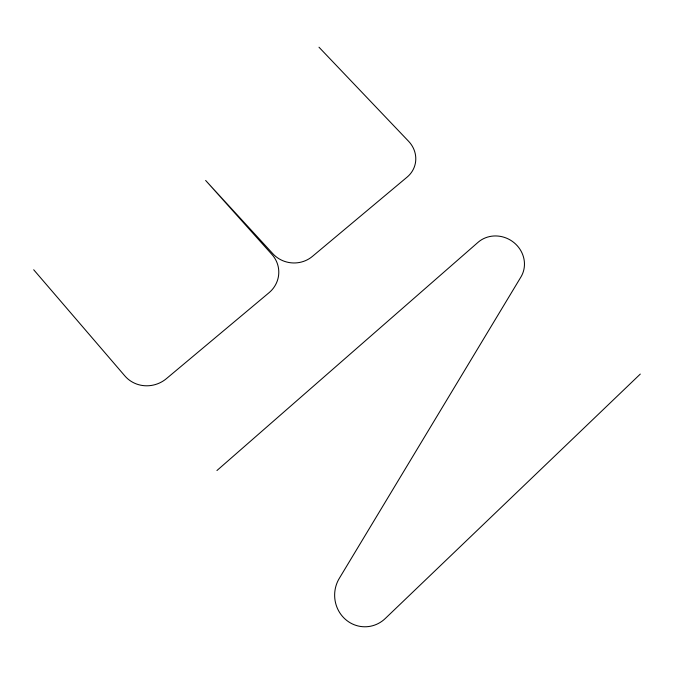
<?xml version="1.0" encoding="UTF-8"?>
<svg xmlns="http://www.w3.org/2000/svg" width="674" height="674" viewBox="0 0 674 674"><rect width="100%" height="100%" fill="white"/><g stroke="black" fill="none" stroke-linecap="round" stroke-linejoin="round"><path stroke-width="1.01" d="M640.3 374.07L385.267 618.513A31.535 30.187 88.4 0 1 345.315 619.263A31.535 30.187 88.4 0 1 339.553 577.947L520.909 277.022A27.904 26.168 31.4 0 0 514.051 242.674A27.904 26.168 31.4 0 0 478.38 242.033L216.935 470.528M318.987 47.214L408.596 141.287A27.154 25.25 15.7 0 1 407.172 177.06L312.382 256.423A27.937 26.598 5.4 0 1 272.785 253.651L205.637 180.447L271.875 254.401A28.35 27.171 -2.6 0 1 269.044 292.71L166.453 378.611A29.597 28.308 -25.1 0 1 124.917 375.991L33.7 269.76"/></g></svg>
